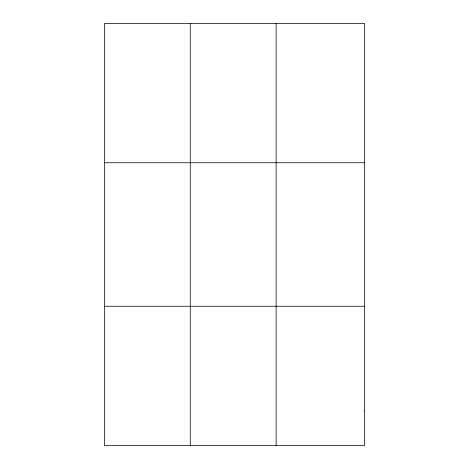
<?xml version="1.0" encoding="UTF-8"?>
<svg xmlns="http://www.w3.org/2000/svg" width="469" height="469" viewBox="0 0 469 469"><rect width="100%" height="100%" fill="white"/><g stroke="black" fill="none" stroke-linecap="round" stroke-linejoin="round"><path stroke-width="0.7" d="M190.267 23.45L190.267 445.55M276.13 23.45L276.13 445.55M104.405 162.743L364.595 162.743M104.405 306.257L364.595 306.257M364.595 410.727L364.595 445.55L104.405 445.55L104.405 23.45L364.595 23.45L364.595 410.727"/></g></svg>
